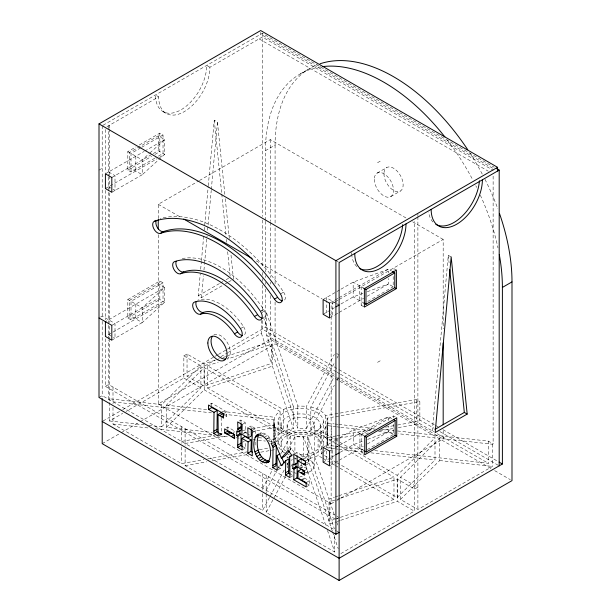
<?xml version="1.0" encoding="UTF-8"?>
<svg xmlns="http://www.w3.org/2000/svg" width="611" height="611" viewBox="0 0 611 611"><rect width="100%" height="100%" fill="white"/><g stroke="black" fill="none" stroke-linecap="round" stroke-linejoin="round"><path stroke-width="0.46" stroke-dasharray="3.06 2.29" d="M221.151 417.504L221.465 434.284L218.264 436.132M255.138 442.028L255.115 446.29M255.253 433.497L255.52 428.525L250.991 425.913L249.387 426.837M239.268 420.994L240.871 420.07L245.37 422.667L245.103 432.443L241.903 434.291M221.976 285.795L201.447 297.649L198.247 295.8L200.24 273.965M200.668 269.222L201.363 261.623M201.447 260.676L203.7 235.999M204.219 230.301L208.198 186.638M208.282 185.691L214.255 120.199L217.455 122.047L224.886 194.924M201.447 297.649L203.44 275.813M203.959 270.115L204.479 264.426M204.563 263.478L207.076 235.945M207.595 230.255L211.23 190.388M211.314 189.441L217.455 122.047M451.17 256.979L448.314 255.329L432.305 430.931L434.765 429.502M273.529 441.822L273.911 419.826L225.635 414.434M334.11 446.068L327.488 445.327L327.863 421.491L327.099 418.145L419.856 401.564L419.856 423.744L433.894 431.847M327.488 445.327L327.863 421.491M262.608 488.22L272.819 469.118M281.259 453.339L290.584 435.903C284.993 434.665 279.051 432.214 275.737 427.326L253.313 431.328M335.935 435.994L325.663 437.827C322.348 432.947 316.406 430.495 310.816 429.258L310.816 407.079L334.347 363.064M337.012 358.077L338.349 355.587M185.118 449.024L185.118 465.658L262.608 510.399L269.711 497.11M270.154 496.285L284.81 468.874M287.025 464.727L287.918 463.062M310.816 429.258L334.347 385.243M337.012 380.263L338.792 376.941M261.386 311.098L262.279 310.587L266.679 313.122L266.679 335.302L297.817 428.204L306.485 428.426L306.485 406.246L334.316 354.365M266.182 490.282L277.402 469.363M277.852 468.53L279.647 465.185M288.178 449.284L294.907 436.735L303.575 436.957L334.416 528.95M306.485 428.426L334.316 376.544M334.721 535.396L334.721 552.031L266.182 512.469L285.482 476.488M290.867 466.445L291.768 464.772M267.053 438.591L274.583 439.439L274.583 417.252L277.173 413.647L280.098 411.44L204.211 367.631L166.398 405.146L166.398 427.333L212.491 432.489M274.583 439.439L277.173 435.826L280.098 433.627L280.098 411.44M336.027 426.753L326.938 425.546L324.227 429.327L321.294 431.534L321.294 453.713L323.769 455.142M324.227 451.514L325.312 450.002M289.255 451.292L291.34 448.405L294.914 453.331L292.509 454.721M148.641 425.348L161.686 426.806L161.686 404.627L200.897 365.722L183.842 355.869L183.842 378.049L126.019 411.432M161.686 426.806L200.897 387.901L200.897 365.722M166.398 427.333L204.211 389.81L204.211 367.631M336.966 462.764L397.181 497.53L397.181 475.343L435.001 437.827L398.235 433.711M492.466 444.25L492.466 466.43L417.893 509.482L400.495 499.439L400.495 477.26L439.706 438.354L492.466 444.25L493.13 443.869L493.13 173.998M397.181 497.53L435.001 460.007L435.001 437.827M400.495 499.439L439.706 460.534L439.706 438.354M111.805 192.282L142.226 174.723L142.226 159.937L149.221 153.582M149.924 152.949L164.634 139.606L158.226 135.909L140.942 145.892M111.805 340.159L142.226 322.6L142.226 307.814L164.634 287.476L158.226 283.779L129.417 300.421L129.417 315.207L142.226 322.6L164.634 302.269L164.634 287.476L105.405 321.676M321.294 453.713L323.494 452.064M103.022 125.27L262.279 33.322L494.238 167.246M107.001 126.668L158.677 96.836A36.225 20.911 -60 0 0 184.285 111.622A36.225 20.911 -60 0 0 209.901 67.263L262.279 37.019L493.13 170.301M154.82 158.211L131.014 171.951L127.814 170.102L127.814 151.62L136.024 146.884M139.308 144.983L159.83 133.137L163.03 134.985L163.03 153.468L155.645 157.737M99.005 170.102L102.205 168.254M140.118 146.365L129.417 152.544L129.417 167.33L142.226 174.723L164.634 154.392L164.634 139.606L144.876 151.016M140.866 147.778L131.014 153.468L131.014 171.951M141.691 147.304L163.03 134.985M105.405 173.799L144.051 151.49M111.805 177.496L152.467 154.025M153.292 153.544L158.226 150.696L164.634 154.392L158.043 158.196M127.814 170.102L151.62 156.363M154.904 154.461L159.83 151.62L159.83 133.137M300.177 73.962L309.777 68.417M105.405 188.585L157.226 158.669M158.241 218.57L158.241 204.311L198.621 181.001M199.438 180.528L270.299 139.614L406.957 218.517M265.48 220.327L265.48 150.65L275.087 145.105A167.521 96.721 60 0 1 317.376 64.766M127.814 299.497L159.83 281.007L163.03 282.855L163.03 301.345L131.014 319.828L127.814 317.98L127.814 299.497L142.226 307.814M100.601 317.056L102.205 316.131L115.005 323.525L115.005 338.311L113.409 337.387M163.03 282.855L131.014 301.345L131.014 319.828M377.537 162.709L380.737 160.861M111.805 325.373L158.226 298.573L164.634 302.269L105.405 336.462M377.147 173.081L386.748 167.536M127.814 317.98L159.83 299.497L159.83 281.007M198.247 295.8L219.593 283.473M220.411 283L222.878 281.579M226.162 279.685L228.621 278.265M225.253 283.901L227.72 282.481M228.537 282.007L233.463 279.158L230.859 253.603M390.727 196.612L400.335 191.067M105.405 338.8L105.405 386.366L108.605 384.518L334.721 515.065M99.005 397.456L102.205 395.607L335.813 530.485M280.441 293.967L283.641 292.119A142.623 82.34 60 0 0 160.365 218.547M260.446 311.297L263.647 309.449A97.348 56.204 60 0 0 180.314 259.011M183.842 355.869L187.042 354.021L204.105 363.873L215.782 359.948M240.451 328.626L243.652 326.778A52.065 30.061 60 0 0 197.666 300.222M103.03 421.01L122.009 410.057M122.819 409.584L214.423 356.702M215.179 356.266L217.722 354.792M218.478 354.357L226.796 349.553M227.544 349.118L265.48 327.221L338.12 369.159M109.499 402.489L109.499 420.971L122.719 413.342M187.042 354.021L187.042 376.2L215.125 359.986M220.907 356.648L227.521 352.837M228.346 352.356L261.386 333.285L261.386 320.34M323.112 299.489L336.081 292.005M336.89 291.531L340.144 289.652M340.961 289.186L353.166 282.137L388.39 269.199L391.59 271.047M329.512 303.186L334.339 300.398M335.156 299.932L338.41 298.053M339.227 297.58L388.39 269.199L388.39 272.896M158.241 234.731L158.241 403.94L270.299 339.242L336.157 377.27M334.423 302.216L331.131 304.125L331.131 503.747L336.073 500.898M335.248 301.742L338.54 299.841M339.365 299.367L443.181 239.428L443.181 328.787M323.112 314.275L334.446 307.73M340.961 303.973L353.166 296.923L363.736 293.043M102.205 443.67L120.314 433.214M121.138 432.741L139.247 422.277M140.072 421.804L275.087 343.856L334.523 378.171M329.512 317.972L334.339 315.184M335.156 314.718L338.41 312.84M339.227 312.366L363.69 298.244M366.982 296.343L388.39 283.985L393.186 286.758L393.186 275.668M361.17 286.758L361.17 305.24L363.637 303.82M367.738 301.452L393.186 286.758M210.138 404.123L211.742 403.199L226.719 411.852L226.719 416.206L223.519 418.054M223.519 413.7L226.719 411.852M226.269 427.929L227.872 426.997L234.616 431.129M242.162 424.515L245.37 422.667M252.32 430.373L255.52 428.525M252.122 432.71L255.322 430.862M377.537 362.338L380.737 360.49M242.666 442.211L244.27 441.287M258.316 434.566L261.516 432.718C266.449 433.214 270.261 437.4 271.994 441.822L268.787 443.67M260.118 434.833L263.318 432.985M262.241 435.803L265.441 433.955M242.162 449.986L245.37 448.138L245.072 440.829M264.349 437.27L267.549 435.422M266.144 439.072L269.344 437.224M267.626 441.203L270.826 439.355M276.447 441.654L278.043 440.73L283.428 453.752M289.736 449.329L291.34 448.405M377.537 399.311L380.737 397.456M294.563 453.843L296.961 452.453L308.67 459.212L308.67 463.566L305.469 465.414M277.99 469.744L280.396 468.362L280.144 464.666M323.112 447.367L334.553 440.752M335.378 440.279L353.525 429.808L388.741 416.862L391.941 418.711M305.469 461.061L308.67 459.212M299.596 466.361L301.192 465.437L307.577 468.897L307.577 473.288L304.377 475.137M299.581 468.202L302.781 466.353M329.512 451.063L334.362 448.26M335.187 447.787L338.486 445.877M339.311 445.404L388.741 416.862L388.741 420.559M300.177 468.545L303.377 466.697M395.141 416.862L393.545 415.938L361.529 434.429L361.529 452.911L364.729 454.76M290.76 477.115L292.356 476.19M304.377 470.745L307.577 468.897M304.309 473.059L305.912 472.135L307.577 473.288M323.112 462.153L334.553 455.539M340.327 452.209L353.525 444.594L363.209 441.035M299.596 477.244L301.192 476.32L309.365 480.773L309.365 485.088L306.164 486.936M301.07 479.948L304.27 478.1M301.697 480.307L304.897 478.459M329.512 465.849L334.362 463.046M335.187 462.573L338.486 460.663M339.311 460.19L363.217 446.389M367.333 444.014L388.741 431.656L393.545 434.429L393.545 423.339M306.164 482.621L309.365 480.773M361.529 452.911L363.171 451.964M367.272 449.589L393.545 434.429M336.898 500.417L340.19 498.515M341.014 498.041L443.181 439.057L443.181 429.548M336.714 518.991L339.113 517.601M340.839 553.581L414.35 511.132L414.35 221.106M293.364 406.407L293.364 428.594L287.117 430.083L283.298 431.778L207.412 387.962L207.412 365.783L283.298 409.591L287.117 407.904L293.364 406.407L272.399 343.947L227.269 359.108M336.241 443.861L318.094 433.382L314.283 435.07L307.73 436.636L307.73 458.815L329.001 521.206L334.416 519.388M322.218 457.945L318.094 455.562L314.283 457.249L307.73 458.815M367.257 291.745L388.39 283.985L388.39 278.44M367.608 439.416L388.741 431.656L388.741 426.111M216.684 359.642L219.372 358.741M222.969 357.534L225.665 356.625M226.566 356.328L271.49 341.228L263.463 317.308M207.412 365.783L218.242 362.14M187.042 376.2L204.105 386.053L271.49 363.415L271.49 341.228M207.412 387.962L272.399 366.134L272.399 343.947M329.001 521.206L329.001 499.027L334.416 497.209M335.317 496.903L338.02 495.995M338.929 495.689L393.98 477.191L393.98 499.378L338.929 517.868M332.285 531.012L329.909 523.925L329.909 501.746L336.195 499.63M337.096 499.332L339.792 498.423M340.694 498.125L397.295 479.108L414.35 488.953L417.893 487.303L400.495 477.26M335.317 519.083L338.02 518.174M329.909 523.925L336.195 521.809M337.096 521.511L339.792 520.603M340.694 520.305L397.295 501.287L414.35 511.132M260.026 433.146L261.516 432.718M274.339 441.455L278.043 440.73M181.536 441.417L214.331 435.551M219.013 434.711L223.702 433.879M233.066 432.198L234.945 431.87M242.437 430.526L247.127 429.686M251.808 428.853L274.293 424.828L273.529 421.491M310.816 407.079C316.406 408.316 322.348 410.768 325.663 415.648L334.064 414.151M335.004 413.983L416.274 399.495L419.856 401.564M185.118 443.479L227.155 435.987M243.972 432.993L249.578 431.992M113.004 407.392L113.004 424.026L181.536 463.596L204.021 459.571M207.771 458.907L247.127 451.873M259.301 449.696L268.672 448.016M336.867 435.826L375.169 429.006M385.449 427.173L393.858 425.676M397.593 425.004L416.274 421.674L416.274 399.495M185.118 465.658L206.602 461.832M212.208 460.831L247.707 454.508M260.79 452.171L274.805 449.673M327.863 443.67L327.099 440.325L368.326 432.955M379.568 430.946L394.561 428.265M398.311 427.593L419.856 423.744M266.679 313.122L297.817 406.025L306.485 406.246M296.564 459.037L294.907 458.914L294.907 457.066M161.686 404.627L109.499 398.792L108.605 399.304L108.605 339.808M327.488 423.148L334.11 423.889M335.057 423.996L337.898 424.317M338.845 424.416L374.81 428.441M381.44 429.182L393.744 430.556M397.524 430.976L488.395 441.134L493.13 443.869M166.398 405.146L207.786 409.782M221.9 411.363L274.583 417.252M113.004 401.847L211.437 412.845M336.966 426.86L339.792 427.173M340.739 427.28L371.847 430.763M378.438 431.496L394.469 433.291M109.499 420.971L143.982 424.828M219.082 433.222L223.779 433.749M258.59 437.644L262.356 438.064M335.057 446.175L337.898 446.496M338.845 446.603L363.453 449.352M374.81 450.62L488.395 463.314L488.395 441.134M113.004 424.026L149.916 428.151M155.599 428.785L214.278 435.345M219.013 435.872L229.423 437.033M236.052 437.774L239.833 438.202M253.084 439.683L265.395 441.058M269.176 441.478L272.964 441.898M326.938 425.546L326.938 447.726L334.141 448.718M335.08 448.825L337.906 449.146M338.853 449.245L363.362 451.995M370.9 452.835L435.001 460.007M439.706 460.534L492.466 466.43M287.117 457.249L288.85 457.67M492.642 168.17L260.676 34.247L260.676 32.398M259.079 38.867L488.281 171.195M209.901 67.263L206.701 65.415A36.225 20.911 -60 0 1 181.085 109.774A36.225 20.911 -60 0 1 155.477 94.988L158.677 96.836M412.723 221.839L443.181 239.428M162.977 111.569L166.177 113.417M396.394 270.123L393.186 268.275L393.186 270.123M336.714 261.134L338.318 262.058M127.814 151.62L142.226 159.937M364.377 288.606L353.166 282.137L353.166 296.923L362.774 302.468M361.17 305.24L364.377 307.089M108.605 171.951L115.005 175.647L115.005 190.433L111.805 188.585M335.913 303.186L326.312 297.641L326.312 300.413M336.714 303.652L339.113 305.034M158.241 204.311L181.299 217.615M256.215 260.866L322.073 298.894M108.605 186.737L111.003 188.127M336.646 353.517L338.792 354.762M338.952 369.64L434.704 424.92M435.528 425.401L438.003 426.829M442.96 429.686L498.271 461.618M336.317 371.816L262.279 329.069L262.279 320.485M337.135 372.29L339.601 373.711M340.426 374.184L434.207 428.326M439.966 431.656L499.195 465.849M266.679 335.302L335.21 374.871M340.442 377.888L416.274 421.674M437.201 433.757L488.395 463.314M336.982 377.743L443.181 439.057M335.347 378.644L491.359 468.721M494.666 470.63L510.345 479.681M364.729 436.277L353.525 429.808L353.525 444.594L363.927 450.597M321.294 431.534L334.492 439.149M335.317 439.63L397.181 475.343M337.066 444.334L393.98 477.191M324.594 455.615L336.142 462.283M108.605 334.614L112.607 336.921M183.842 378.049L200.897 387.901M204.211 389.81L280.098 433.627M323.043 458.418L334.591 465.086M335.416 465.559L393.98 499.378M245.103 432.443L246.645 433.336M247.424 433.779L249.739 435.124M219.234 433L221.465 434.284M243.117 446.84L245.37 448.138M278.196 467.094L280.396 468.362M290.912 474.434L292.409 475.297M307.043 483.744L309.365 485.088M158.241 403.94L331.131 503.747M336.921 516.333L338.387 517.181M105.405 386.366L335.913 519.449M336.638 530.959L339.113 532.395M306.783 462.29L308.67 463.566M225.467 415.35L226.719 416.206M307.73 436.636L329.001 499.027M272.399 366.134L293.364 428.594M329.909 501.746L334.66 515.921M336.745 522.13L338.227 526.56M332.583 531.898L338.227 548.739M261.386 333.285L271.49 363.415M305.996 466.353L326.251 526.781M327.465 530.386L334.721 552.031M448.314 255.329L449.085 262.898M225.268 198.712L229.316 238.466M214.255 120.199L221.678 193.076M221.778 194.023L226.024 235.67M226.406 239.451L226.696 242.292M227.659 251.755L230.171 276.363M240.871 420.07L241.085 423.056M250.991 425.913L251.19 429.441M296.961 452.453L297.053 454.11M417.893 213.735L417.893 215.645M417.893 216.6L417.893 509.482M397.295 479.108L397.295 501.287M393.545 415.938L393.545 417.787M359.925 433.505L359.925 448.291M359.574 285.833L359.574 300.62M332.712 301.338L332.712 316.124L326.312 312.427L326.312 301.338M332.712 464.001L332.712 449.215L326.312 445.518L326.312 447.367M331.315 426.226L331.315 448.405M327.099 418.145L327.099 440.325M326.312 451.063L326.312 460.304M325.663 415.648L325.663 437.827M323.334 421.491A22.638 13.068 0 0 1 289.377 432.809A22.638 13.068 0 0 1 289.377 410.172A22.638 13.068 0 0 1 323.334 421.491L323.334 443.67M320.256 425.187L320.256 443.67M318.094 433.382L318.094 455.562M314.283 425.187A13.579 7.844 0 0 1 293.906 431.977A13.579 7.844 0 0 1 293.906 418.39A13.579 7.844 0 0 1 314.283 425.187L314.283 465.849M308.899 439.164L308.899 461.343M303.575 436.957L303.575 458.212M301.192 458.983L301.192 461.748M301.192 462.672L301.192 465.437M297.817 406.025L297.817 428.204M294.907 436.735L294.907 453.37M290.584 435.903L290.584 451.613M287.117 425.187L287.117 449.772M287.117 456.394L287.117 458.281M283.298 409.591L283.298 431.778M281.136 425.187L281.136 443.67M278.058 421.491L278.058 443.67M275.737 427.326L275.737 441.195M275.087 145.105L275.087 224.038M275.087 227.842L275.087 283.947M275.087 302.017L275.087 343.856M274.293 424.828L274.293 441.47M273.911 419.826L273.911 441.081M270.299 139.614L270.299 221.365M270.299 222.32L270.299 277.455M270.299 282.206L270.299 284.107M270.299 295.518L270.299 339.242M266.182 475.495L266.182 493.054M266.182 493.978L266.182 512.469M265.48 221.281L265.48 271.864M265.48 275.683L265.48 277.593M265.48 282.366L265.48 284.268M265.48 289.041L265.48 327.221M262.608 473.433L262.608 490.068M262.608 493.764L262.608 510.399M262.279 33.322L262.279 216.493M262.279 219.991L262.279 268.015M262.279 272.437L262.279 275.301M262.279 278.509L262.279 281.365M262.279 285.184L262.279 312.847M227.872 426.997L227.872 429.48M211.742 403.199L211.742 407.552M204.105 363.873L204.105 386.053M185.118 428.693L185.118 445.327M181.536 426.623L181.536 443.265M181.536 446.962L181.536 463.596M158.226 135.909L158.226 150.696M135.818 156.24L135.818 171.027M135.818 304.118L135.818 318.904M113.004 387.061L113.004 403.695M109.499 125.224L109.499 128.089M109.499 129.036L109.499 174.792M109.499 175.747L109.499 189.089M109.499 192.9L109.499 322.539M109.499 326.35L109.499 337.784M109.499 338.738L109.499 401.564M108.605 125.744L108.605 130.502M108.605 131.449L108.605 176.167M108.605 177.114L108.605 191.388M108.605 192.343L108.605 324.586M108.605 325.373L108.605 338.853M105.405 129.494L105.405 172.302M105.405 190.38L105.405 319.774M102.205 125.744L102.205 318.018M102.205 321.317L102.205 396.684M283.641 292.119A6.79 3.918 60 0 1 283.489 300.826M263.647 309.449A6.79 3.918 60 0 1 263.494 318.155M243.652 326.778A6.79 3.918 60 0 1 243.499 335.485M213.865 334.943A13.579 7.844 60 0 1 227.452 342.779A13.579 7.844 60 0 1 227.452 358.466M356.862 266.587A36.225 20.911 -60 0 1 351.913 256.261M351.791 255.367A36.225 20.911 -60 0 1 351.585 252.587M432.932 222.014A36.225 20.911 -60 0 1 428.647 212.353M284.688 452.911A22.638 13.068 0 0 1 294.838 431.045A22.638 13.068 0 0 1 322.562 447.053M322.234 447.703A22.638 13.068 0 0 1 301.536 456.73M289.377 454.989A22.638 13.068 0 0 1 287.72 454.378M265.48 150.65A167.521 96.721 60 0 1 320.806 66.859M447.176 139.896A167.521 96.721 60 0 1 472.754 179.81M475.816 185.752A167.521 96.721 60 0 1 476.664 187.455M480.338 195.207A167.521 96.721 60 0 1 497.988 247.936M469.874 152.971A167.521 96.721 60 0 1 482.805 175.113M484.989 179.351A167.521 96.721 60 0 1 497.835 208.84M285.497 450.781A19.56 11.296 0 0 1 292.898 433.314A19.56 11.296 0 0 1 320.065 442.097A19.56 11.296 0 0 1 298.145 454.867M302.468 458.074A13.579 7.844 0 0 1 314.161 464.826A13.579 7.844 0 0 1 305.897 473.097M296.335 473.273A13.579 7.844 0 0 1 293.906 472.639M292.432 472.074A13.579 7.844 0 0 1 291.096 471.394M287.575 467.881A13.579 7.844 0 0 1 287.117 465.849M287.162 465.17A13.579 7.844 0 0 1 288.934 461.931M291.096 460.304A13.579 7.844 0 0 1 292.432 459.625M294.685 458.815A13.579 7.844 0 0 1 296.335 458.426M374.329 179.306A13.579 7.844 60 0 0 388.741 197.223A13.579 7.844 60 0 0 388.741 178.015A13.579 7.844 60 0 0 374.329 179.306M383.937 173.753A13.579 7.844 60 0 0 398.341 191.678A13.579 7.844 60 0 0 398.341 172.47A13.579 7.844 60 0 0 383.937 173.753M286.865 433.168A19.56 11.296 0 0 0 319.591 428.105A19.56 11.296 0 0 0 295.632 414.273A19.56 11.296 0 0 0 286.865 433.168"/><path stroke-width="0.92" d="M280.128 453.774L276.928 455.623L277.188 470.21L272.789 467.667L273.056 447.237L271.139 443.303L274.843 442.578L281.388 458.158L284.596 456.31L289.255 451.292M251.19 429.441L251.289 436.017L248.089 437.866L247.791 427.761L252.32 430.373L251.892 446.511L252.32 455.852L247.791 453.232L250.991 451.384L251.289 440.065L245.103 436.491L241.903 438.339L242.162 449.986L237.671 447.389L237.931 436.124L241.131 434.276L240.871 445.541L237.671 447.389M224.222 414.541L221.197 412.746L217.997 414.594L218.264 436.132L213.797 433.558L214.026 412.303L217.233 410.455L216.997 431.71L213.797 433.558M281.388 458.158L288.14 450.254L291.707 455.18L289.69 456.845L289.958 477.581L285.459 474.984L285.727 460.702L288.927 458.853L288.659 473.135L285.459 474.984M272.789 467.667L275.996 465.819L276.256 445.388L273.056 447.237M293.761 479.772L294.028 469.042L297.229 467.194L296.961 477.924L293.761 479.772L306.164 486.936L306.164 482.621L297.992 478.169L297.992 471.18L301.192 469.332L304.209 471.073L301.002 472.922L297.992 471.18M247.791 453.232L248.089 441.913L241.903 438.339M258.43 434.07C248.379 440.019 255.925 467.751 269.222 461.748M255.658 436.124L258.865 434.276C255.024 443.594 257.758 459.182 269.344 461.259L266.144 463.107M276.928 455.623L281.259 465.643L285.727 460.702M267.626 462.672C274.232 454.21 269.474 434.108 256.826 434.994M339.113 532.395L335.913 534.243L99.005 397.456L99.005 123.896L260.676 30.55L497.591 167.33L497.591 171.027M154.476 221.243A142.623 82.34 60 0 1 280.441 293.967A6.79 3.918 60 0 1 281.19 302.193A6.79 3.918 60 0 1 274.438 299.161A129.036 74.504 60 0 0 160.472 233.364A6.79 3.918 60 0 1 153.728 228.598A6.79 3.918 60 0 1 154.476 221.243L156.08 220.319M160.472 233.364L163.672 231.516A129.036 74.504 60 0 1 277.646 297.313A6.79 3.918 60 0 0 282.389 300.887M180.466 273.781A83.76 48.361 60 0 1 254.451 316.49A6.79 3.918 60 0 0 261.195 319.522A6.79 3.918 60 0 0 260.446 311.297A97.348 56.204 60 0 0 174.471 261.653A6.79 3.918 60 0 0 173.715 269.016A6.79 3.918 60 0 0 180.466 273.781L183.667 271.933A83.76 48.361 60 0 1 257.651 314.642A6.79 3.918 60 0 0 262.394 318.216M200.461 314.199A38.485 22.217 60 0 1 234.456 333.82A6.79 3.918 60 0 0 241.2 336.852A6.79 3.918 60 0 0 240.451 328.626A52.065 30.061 60 0 0 194.466 302.071A6.79 3.918 60 0 0 193.71 309.433A6.79 3.918 60 0 0 200.461 314.199L203.662 312.351A38.485 22.217 60 0 1 237.656 331.972A6.79 3.918 60 0 0 242.399 335.546M99.005 123.896L335.913 260.676L497.591 167.33M274.438 299.161L277.646 297.313M499.195 465.849L499.195 170.102L339.113 262.524L339.113 580.45L511.995 480.636L511.995 281.885A167.521 96.721 60 0 0 499.454 213.384M254.451 316.49L257.651 314.642M234.456 333.82L237.656 331.972M335.913 306.882L339.113 305.034M363.576 288.14L365.974 289.53L394.79 272.896L394.79 287.682L396.394 288.606L396.394 270.123L364.377 288.606L364.377 307.089L396.394 288.606M363.576 302.934L365.974 304.316L394.79 287.682M217.997 414.594L223.519 418.054L223.519 413.7L208.542 405.047L208.542 409.401L211.742 407.552L217.233 410.455M219.784 415.625L222.984 413.777M221.633 416.771L224.038 415.388M213.965 431.129L217.165 429.281M224.672 432.978L227.872 431.129L231.21 432.787L228.01 434.635L224.672 432.978L224.672 428.853L234.487 434.681L231.286 436.529L228.01 434.635M226.605 433.879L229.805 432.03M241.131 426.677L241.131 430.113L237.931 431.962L237.931 428.525L241.131 426.677L241.101 423.965M237.931 429.441L241.131 427.593M231.286 436.529L232.951 437.568L234.555 436.644M237.931 431.962L236.709 431.068L236.709 435.612L239.909 433.764L241.131 434.276M102.205 421.491L339.113 558.271L502.395 464.001L502.395 287.43L511.995 281.885M237.87 445.06L241.07 443.212M254.978 437.476L258.178 435.628M248.089 441.913L251.289 440.065M255.001 451.842L258.201 449.994M255.696 454.019L258.896 452.171M272.399 445.786L275.599 443.937L274.759 442.28M256.857 456.478L260.057 454.63M258.338 458.609L261.539 456.761M260.133 460.411L263.333 458.563M262.241 461.885L265.441 460.037M264.349 462.84L267.549 460.992M272.987 465.376L276.195 463.528M289.69 456.845L292.096 455.455M281.259 465.643L282.862 464.719M301.002 472.922L304.377 475.137L304.377 470.745L297.992 467.285L297.992 460.831L301.192 458.983L304.897 461.122M294.028 469.042L292.799 468.492L292.799 464.1L294.028 464.918L297.229 463.069L297.137 455.768M292.799 468.492L296.007 466.644L297.229 467.194M285.658 472.693L288.858 470.844M293.532 468.774L296.732 466.926M297.992 460.831L303.583 464.139L305.989 462.748M364.729 436.277L396.745 417.787L396.745 436.277L364.729 454.76L364.729 436.277L366.333 437.201L395.141 420.559L395.141 435.353L396.745 436.277M302.705 473.983L304.309 473.059M335.913 454.76L339.113 452.911M364.729 451.063L366.333 451.987L395.141 435.353M435.59 429.029L464.322 412.44L467.178 414.09L435.162 432.58L451.17 256.979L467.178 414.09M236.709 435.612L237.931 436.124M208.542 409.401L214.026 412.303M231.416 432.978L234.593 434.581L234.593 438.706L232.951 437.568M496.712 168.674L499.195 170.102M392.392 271.505L394.79 272.896M183.766 219.044L252.099 258.491M499.095 462.092L502.395 464.001M393.545 419.635L395.141 420.559M99.005 317.98L111.805 325.373L111.805 340.159L105.405 336.462L105.405 321.676M248.089 437.866L241.903 434.291L242.162 424.515L237.671 421.918L237.931 428.525M216.997 431.71L218.486 432.565M240.871 445.541L242.368 446.412M250.991 451.384L252.503 452.255M288.659 473.135L290.164 473.999M296.961 477.924L306.264 483.301M339.113 580.45L102.205 443.67L102.205 398.593M303.583 464.139L305.469 465.414L305.469 461.061L293.761 454.301L294.028 464.918M281.572 457.112L284.1 462.962M449.757 269.527L464.322 412.44M443.181 343.046L443.181 424.798M366.333 437.201L366.333 451.987M365.974 289.53L365.974 304.316M335.913 260.676L335.913 534.243M296.007 463.13L296.007 466.644M239.909 430.129L239.909 433.764M158.241 219.517L158.241 229.026M163.672 231.516A6.79 3.918 60 0 1 157.829 228.277A6.79 3.918 60 0 1 156.202 220.854M183.667 271.933A6.79 3.918 60 0 1 177.824 268.695A6.79 3.918 60 0 1 176.197 261.271M203.662 312.351A6.79 3.918 60 0 1 197.819 309.113A6.79 3.918 60 0 1 196.192 301.689M225.459 359.077A13.579 7.844 60 0 1 213.865 350.622A13.579 7.844 60 0 1 212.338 336.356M405.994 223.909A36.225 20.911 -60 0 1 380.386 268.275A36.225 20.911 -60 0 1 354.77 253.489M482.385 179.81A36.225 20.911 -60 0 1 456.776 224.168A36.225 20.911 -60 0 1 431.16 209.382M402.695 224.688A36.225 20.911 -60 0 1 386.465 259.056A36.225 20.911 -60 0 1 359.871 268.641M479.429 180.787A36.225 20.911 -60 0 1 462.672 215.675A36.225 20.911 -60 0 1 435.803 224.313M322.745 66.591A167.521 96.721 60 0 1 444.892 136.948M499.294 254.55A167.521 96.721 60 0 1 502.395 287.43M320.065 63.788A167.521 96.721 60 0 1 467.789 149.779M111.805 177.496L105.405 173.799L105.405 188.585L111.805 192.282L111.805 177.496M329.512 303.186L323.112 299.489L323.112 314.275L329.512 317.972L329.512 303.186M329.512 451.063L323.112 447.367L323.112 462.153L329.512 465.849L329.512 451.063M207.855 343.008A13.579 7.844 60 0 0 222.259 360.925A13.579 7.844 60 0 0 222.259 341.717A13.579 7.844 60 0 0 207.855 343.008"/></g></svg>
